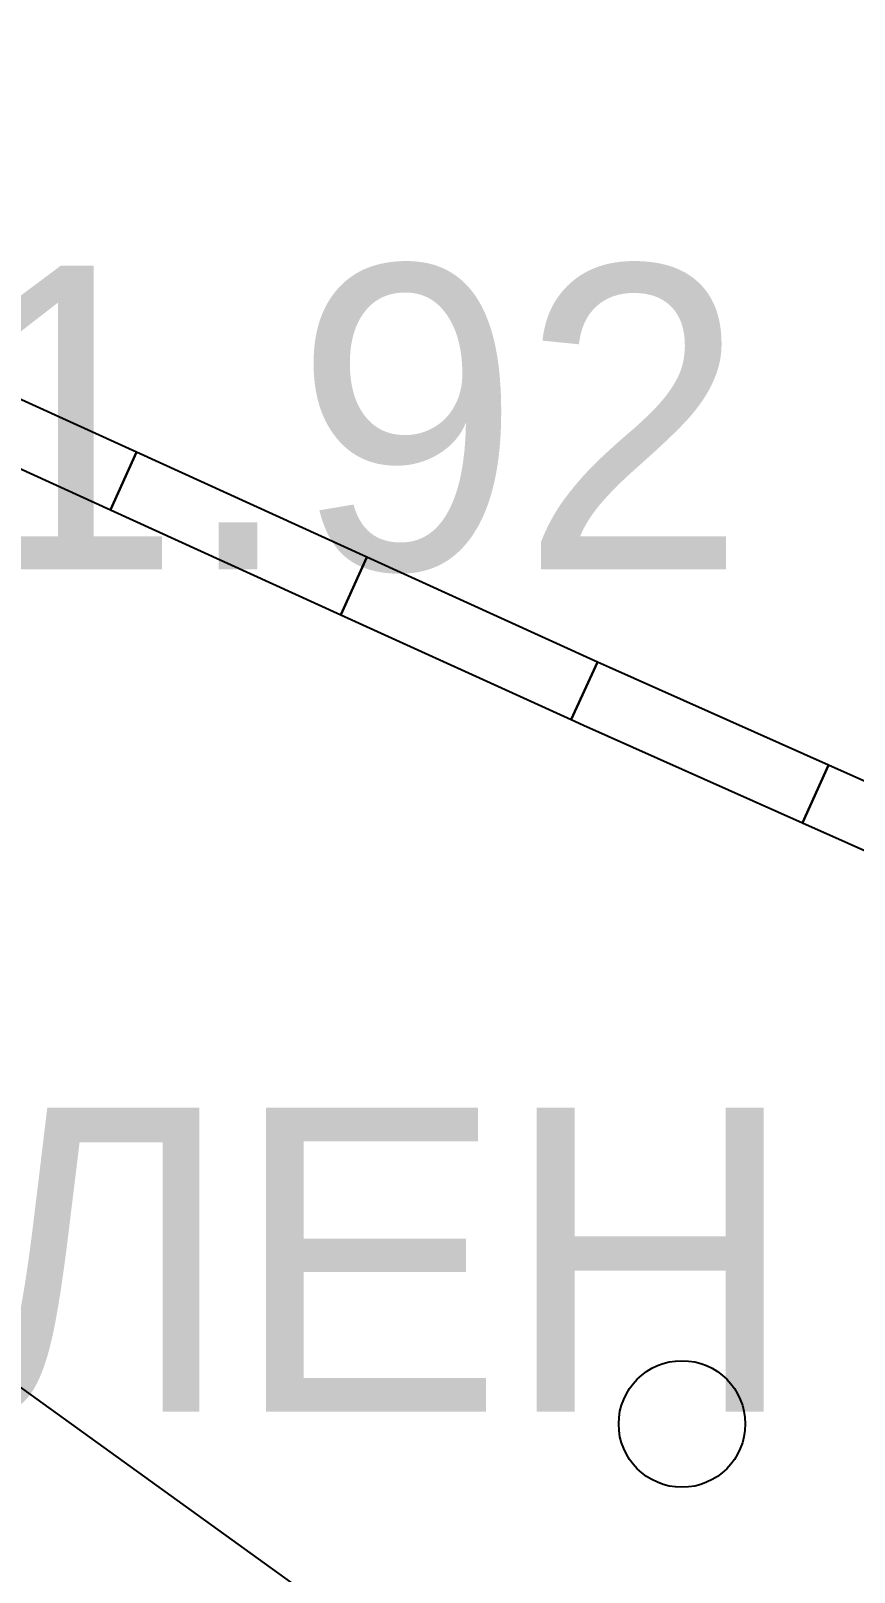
# Model space of a CAD drawing. Header units: metres. Extents: x -2743 to 126, y 13385 to 13916.
# Drawn here: x -1885.6 to -1882.35, y 13620.76 to 13626.85 of the extents above; entities that cross this region are included whole.
import ezdxf

# ---------------------------------------------------------------- set-up
doc = ezdxf.new("R2010")
doc.units = ezdxf.units.M
for name, color, linetype in [('output[1-12]_3_ДЖКХ-24_03233kl$0$Красные линии', 7, 'Continuous'), ('output[1-12]_3_ДЖКХ-24_03233tp$0$Горизонтали', 7, 'Continuous'), ('output[1-12]_3_ДЖКХ-24_03233tp$0$Леса и газоны', 7, 'Continuous'), ('output[1-12]_brd$0$Граница заказа', 7, 'Continuous')]:
    doc.layers.add(name, color=color, linetype=linetype)

msp = doc.modelspace()

# ---------------------------------------------------------------- linework, layer by layer
at = {"layer": 'output[1-12]_3_ДЖКХ-24_03233kl$0$Красные линии'}
for points in [[(-1885.1844, 13625.1836), (-1886.0946, 13625.5978), (-1886.1981, 13625.3703), (-1885.2879, 13624.9561), (-1885.1844, 13625.1836)], [(-1884.2742, 13624.7694), (-1885.1844, 13625.1836), (-1885.2879, 13624.9561), (-1884.3777, 13624.5419), (-1884.2742, 13624.7694)], [(-1883.364, 13624.3552), (-1884.2742, 13624.7694), (-1884.3777, 13624.5419), (-1883.4675, 13624.1277), (-1883.364, 13624.3552)], [(-1883.3164, 13624.3336), (-1883.364, 13624.3552), (-1883.4675, 13624.1277), (-1883.419, 13624.1056), (-1882.5533, 13623.72), (-1882.4516, 13623.9484), (-1883.3164, 13624.3336)], [(-1881.5381, 13623.5415), (-1882.4516, 13623.9484), (-1882.5533, 13623.72), (-1881.6398, 13623.3131), (-1881.5381, 13623.5415)]]:
    msp.add_lwpolyline(points, close=True, dxfattribs=at)
at = {"layer": 'output[1-12]_3_ДЖКХ-24_03233tp$0$Леса и газоны'}
msp.add_circle((-1883.0298, 13621.3458), 0.25, dxfattribs=at)
at = {"layer": 'output[1-12]_brd$0$Граница заказа'}
msp.add_lwpolyline([(-2346.581, 13797.271), (-2166.599, 13756.435), (-2146.461, 13744.448), (-2137.057, 13735.438), (-2116.083, 13730.556), (-2106.947, 13730.964), (-2106.947, 13685.73), (-2024.861, 13668.702), (-2016.466, 13689.267), (-1943.717, 13663.309), (-1875.376, 13614.096), (-1826.303, 13588.476), (-1816.168, 13541.725), (-1765.892, 13527.485), (-1735.115, 13529.544), (-1686.146, 13524.756), (-1676.411, 13564.262), (-1525.599, 13535.005), (-1412.062, 13512.979), (-1427.758, 13454.715), (-1407.548, 13450.243), (-1398.752, 13489.999), (-1344.683, 13479.798), (-1272.603, 13462.997)], dxfattribs=at)

# ---------------------------------------------------------------- texts
at = {"layer": 'output[1-12]_3_ДЖКХ-24_03233tp$0$Горизонтали'}
msp.add_text('151.92', height=1.2, dxfattribs=at).set_placement((-1887.6836, 13624.7209))
at = {"layer": 'output[1-12]_3_ДЖКХ-24_03233tp$0$Леса и газоны'}
msp.add_text('КЛЕН', height=1.2, dxfattribs=at).set_placement((-1886.7933, 13621.3949))

doc.saveas('drawing.dxf')
